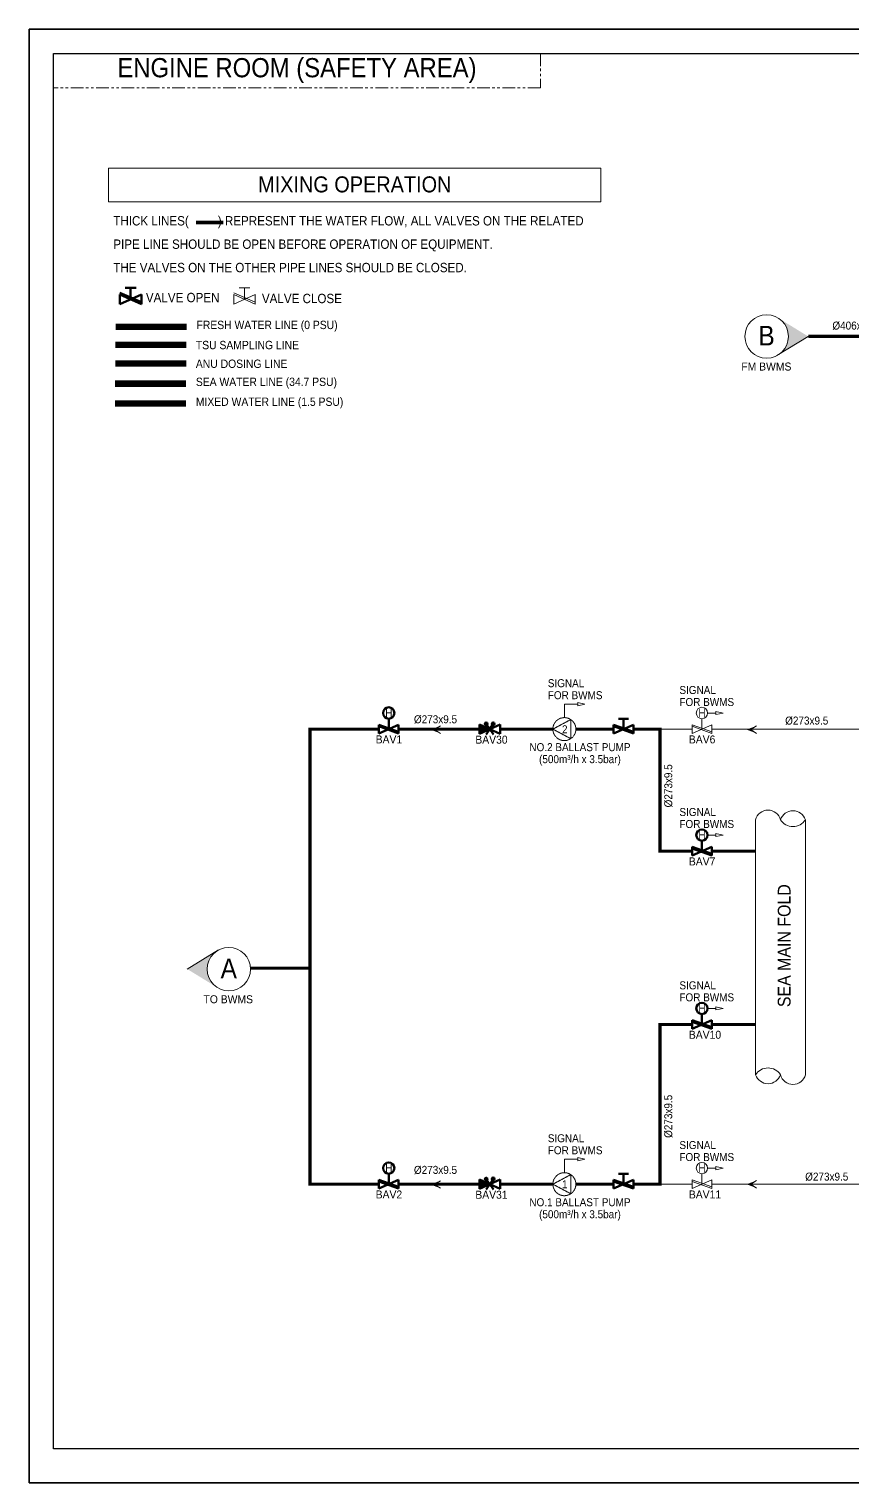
# Model space of a CAD drawing. Extents: x -553847 to 4496999, y 514150 to 878882.
# Drawn here: x 4295572 to 4321324, y 617915 to 663343 of the extents above; entities that cross this region are included whole.
import ezdxf

# ---------------------------------------------------------------- set-up
doc = ezdxf.new("R2010")
doc.units = 0
doc.header["$LTSCALE"] = 25
doc.header["$MEASUREMENT"] = 0
for name, pattern in [('DASHED', [0.75, 0.5, -0.25]), ('DASHED2', [0.375, 0.25, -0.125]), ('PHANTOM2', [31.75, 15.875, -3.175, 3.175, -3.175, 3.175, -3.175])]:
    doc.linetypes.add(name, pattern=pattern)
doc.layers.get('0').update_dxf_attribs({"linetype": 'CONTINUOUS', "lineweight": 9})
doc.layers.add('0.1 Defpoints', color=7, linetype='CONTINUOUS', plot=False)
doc.layers.add('0.2 Dwg sheet', color=7, linetype='CONTINUOUS')
doc.layers.add('0.3 Text', color=7, linetype='CONTINUOUS')
for name, color, linetype, lineweight in [('1.1 Y_Pipe', 7, 'CONTINUOUS', 13), ('1.2 Y_Equip', 7, 'DASHED', 15), ('1.7 Signal', 6, 'ZIGZAG', 9), ('1.9 Arrow', 1, 'CONTINUOUS', 9)]:
    doc.layers.add(name, color=color, linetype=linetype, lineweight=lineweight)
doc.layers.add('2.1 Valve open', color=7, linetype='CONTINUOUS', lineweight=50, true_color=0x1b21e4)
for name, color, linetype, true_color in [('2.2 Ballast water line', 7, 'CONTINUOUS', 0x1b21e4), ('2.3 TSU sampling line', 7, 'DASHED2', 0xf4541a), ('2.4 ANU dosing line', 7, 'DASHED2', 0xff29ff)]:
    doc.layers.add(name, color=color, linetype=linetype, true_color=true_color)
doc.styles.get("Standard").update_dxf_attribs({"font": '', "width": 0.95, "height": 250})
doc.styles.get('Standard').set_extended_font_data('Gulim')
doc.linetypes.add('ZIGZAG', pattern='A,0.0001,-0.2,[131,ltypeshp.shx,S=0.2,R=0,X=-0.2,Y=0],-0.4,[131,ltypeshp.shx,S=0.2,R=180,X=0.2,Y=0],-0.2', length=0.8001)

# ---------------------------------------------------------------- blocks, each defined once
blk = doc.blocks.new('양식 51-Q-02-08')
at = {"layer": '0.1 Defpoints'}
blk.add_lwpolyline([(-2677005, 1033560), (-2613196, 1033560), (-2613196, 988132), (-2677005, 988132)], close=True, dxfattribs=at)
at = {"layer": '0.2 Dwg sheet'}
blk.add_lwpolyline([(-2613953, 989196), (-2676245, 989196), (-2676245, 1032800), (-2613953, 1032800)], close=True, dxfattribs=at)

msp = doc.modelspace()

# ---------------------------------------------------------------- hatches: boundary and pattern name
at = {"layer": '1.1 Y_Pipe', "linetype": 'Continuous', "ltscale": 30}
h = msp.add_hatch(dxfattribs=at)
h.set_pattern_fill('ANSI31', color=256, scale=1.072502)
h.set_pattern_definition([(45, (4248202.53085, 301852.05704), (-0.094796635586, 0.094796635586), [])])
h.paths.add_polyline_path([(4319014, 653182, 0.5309324), (4319001.1, 654306.5), (4319925, 653739.9)])
at = {"layer": '1.1 Y_Pipe'}
for points in [[(4309646.6, 641613.3), (4309972.6, 641468.6), (4309646.6, 641323.9)], [(4309646.6, 627393.7), (4309972.6, 627249), (4309646.6, 627104.2)]]:
    msp.add_hatch(color=256, dxfattribs=at).paths.add_polyline_path(points)
at = {"layer": '1.1 Y_Pipe', "linetype": 'Continuous', "ltscale": 30}
h = msp.add_hatch(dxfattribs=at)
h.set_pattern_fill('ANSI31', color=256, scale=1.072502, angle=-180)
h.set_pattern_definition([(225, (4372241.4973, 985857.05164), (0.094796635586, -0.094796635586), [])])
h.paths.add_polyline_path([(4301430, 634527.1, 0.5309324), (4301442.9, 633402.6), (4300519, 633969.2)])
at = {"layer": '1.9 Arrow'}
h = msp.add_hatch(color=256, dxfattribs=at)
h.paths.add_polyline_path([(4308117.6, 641453.9), (4308245.2, 641453.9), (4308428.6, 641571.4)])
h.paths.add_polyline_path([(4308117.6, 641453.9), (4308428.6, 641336.5), (4308245.2, 641453.9)])
h = msp.add_hatch(color=256, dxfattribs=at)
h.paths.add_polyline_path([(4318001.6, 641453.9), (4318129.2, 641453.9), (4318312.5, 641571.4)])
h.paths.add_polyline_path([(4318001.6, 641453.9), (4318312.5, 641336.5), (4318129.2, 641453.9)])
h = msp.add_hatch(color=256, dxfattribs=at)
h.paths.add_polyline_path([(4318001.6, 627247.1), (4318129.2, 627247.1), (4318312.5, 627364.6)])
h.paths.add_polyline_path([(4318001.6, 627247.1), (4318312.5, 627129.7), (4318129.2, 627247.1)])
h = msp.add_hatch(color=256, dxfattribs=at)
h.paths.add_polyline_path([(4308117.6, 627240), (4308245.2, 627240), (4308428.6, 627357.5)])
h.paths.add_polyline_path([(4308117.6, 627240), (4308428.6, 627122.6), (4308245.2, 627240)])
at = {"layer": '2.1 Valve open'}
for points in [[(4309646.6, 641613.3), (4309972.6, 641468.6), (4309646.6, 641323.9)], [(4309646.6, 627393.7), (4309972.6, 627249), (4309646.6, 627104.2)]]:
    msp.add_hatch(color=256, dxfattribs=at).paths.add_polyline_path(points)

# ---------------------------------------------------------------- linework, layer by layer
at = {"ltscale": 30}
msp.add_lwpolyline([(4298057.3, 658993), (4313448.1, 658993), (4313448.1, 657943.2), (4298057.3, 657943.2)], close=True, dxfattribs=at)
at = {"layer": '0.1 Defpoints', "color": 4, "linetype": 'ByBlock'}
msp.add_lwpolyline([(4295572.2, 617914.9), (4359381.2, 617914.9), (4359381.2, 663342.8), (4295572.2, 663342.8)], close=True, dxfattribs=at)
at = {"layer": '0.3 Text', "linetype": 'Continuous', "ltscale": 30}
for p, q in [((4309646.6, 641613.3), (4309646.6, 641323.9)), ((4309646.6, 627393.7), (4309646.6, 627104.2))]:
    msp.add_line(p, q, dxfattribs=at)
at = {"layer": '1.1 Y_Pipe', "color": 0}
for p, q in [((4301968.4, 655105.9), (4302643, 654806.3)), ((4302137.1, 655253.6), (4302474.4, 655253.6)), ((4302305.7, 654898.3), (4302305.7, 655253.6)), ((4301968.4, 654748.5), (4301968.4, 655048)), ((4301968.4, 655048), (4302643, 654748.5)), ((4302643, 655048), (4301968.4, 654748.5)), ((4302643, 654748.5), (4302643, 655048))]:
    msp.add_line(p, q, dxfattribs=at)
at = {"layer": '1.1 Y_Pipe', "linetype": 'Continuous', "ltscale": 30}
for p, q in [((4319925, 653739.9), (4318948.5, 653141.9)), ((4309646.6, 641468.6), (4307124.5, 641468.6)), ((4310298.7, 641468.6), (4311944.9, 641468.6)), ((4312663.3, 641468.6), (4313620.4, 641468.6)), ((4313620.4, 641468.6), (4313843.3, 641468.6)), ((4300519, 633969.2), (4301495.6, 634567.2)), ((4309646.6, 627249), (4307124.5, 627249)), ((4310298.7, 627249), (4311944.9, 627249)), ((4312663.3, 627249), (4313620.4, 627249)), ((4313620.4, 627249), (4313843.3, 627249))]:
    msp.add_line(p, q, dxfattribs=at)
at = {"layer": '1.1 Y_Pipe', "linetype": 'Continuous', "ltscale": 100}
for p, q in [((4319925, 653739.9), (4323818.8, 653739.9)), ((4306505.1, 641468.6), (4304356.4, 641468.6)), ((4304356.4, 641468.6), (4304356.4, 627249)), ((4314462.7, 641468.6), (4315294.7, 641468.6)), ((4315294.7, 637655.7), (4315294.7, 641468.6)), ((4316294.7, 641468.6), (4315294.7, 641468.6)), ((4339345.7, 641468.6), (4316914.1, 641468.6)), ((4318280.1, 638637.5), (4318280.1, 630667.8)), ((4319838.6, 638637.5), (4319838.6, 630667.8)), ((4316294.7, 637655.7), (4315294.7, 637655.7)), ((4318280.1, 637655.7), (4316914.1, 637655.7)), ((4304356.4, 633998.5), (4302494.8, 633998.5)), ((4315294.7, 632239.6), (4315294.7, 627249)), ((4316294.7, 632239.6), (4315294.7, 632239.6)), ((4318280.1, 632239.6), (4316914.1, 632239.6)), ((4306505.1, 627249), (4304356.4, 627249)), ((4314462.7, 627249), (4315294.7, 627249)), ((4316294.7, 627249), (4315294.7, 627249)), ((4340208.6, 627249), (4316914.1, 627249))]:
    msp.add_line(p, q, dxfattribs=at)
at = {"layer": '1.1 Y_Pipe'}
for p, q in [((4306505.1, 641331.1), (4306505.1, 641606.1)), ((4307124.5, 641606.1), (4306505.1, 641331.1)), ((4306505.1, 641606.1), (4307124.5, 641384.2)), ((4306505.1, 641556.6), (4307124.5, 641331.1)), ((4306814.8, 641468.6), (4306814.8, 641794.8)), ((4307124.5, 641331.1), (4307124.5, 641606.1)), ((4310298.7, 641613.3), (4309646.6, 641323.9)), ((4309646.6, 641613.3), (4310298.7, 641323.9)), ((4309861.4, 641673.9), (4309818.2, 641629)), ((4309877.1, 641670.2), (4309822.5, 641613.5)), ((4309888.8, 641662.3), (4309830.9, 641602.1)), ((4309897.1, 641650.9), (4309842.5, 641594.2)), ((4309901.4, 641635.4), (4309858.2, 641590.5)), ((4309972.6, 641468.6), (4309859.8, 641305)), ((4309972.6, 641468.6), (4309883.5, 641597.8)), ((4309972.6, 641468.6), (4310061.8, 641597.8)), ((4309972.6, 641468.6), (4310085.5, 641305)), ((4310080.7, 641677.5), (4310037.5, 641632.6)), ((4310096.4, 641673.8), (4310041.8, 641617.1)), ((4310108, 641665.9), (4310050.1, 641605.7)), ((4310116.4, 641654.5), (4310061.8, 641597.8)), ((4310120.7, 641639), (4310077.5, 641594.1)), ((4310298.7, 641323.9), (4310298.7, 641613.3)), ((4313843.3, 641331.1), (4313843.3, 641606.1)), ((4314462.7, 641606.1), (4313843.3, 641331.1)), ((4313843.3, 641606.1), (4314462.7, 641384.2)), ((4313843.3, 641556.6), (4314462.7, 641331.1)), ((4313998.2, 641794.8), (4314307.9, 641794.8)), ((4314153, 641468.6), (4314153, 641794.8)), ((4314462.7, 641331.1), (4314462.7, 641606.1)), ((4316294.7, 641331.1), (4316294.7, 641606.1)), ((4316914.1, 641606.1), (4316294.7, 641331.1)), ((4316294.7, 641606.1), (4316914.1, 641384.2)), ((4316294.7, 641556.6), (4316914.1, 641331.1)), ((4316604.4, 641468.6), (4316604.4, 641794.8)), ((4316914.1, 641331.1), (4316914.1, 641606.1)), ((4316604.4, 637655.7), (4316604.4, 637981.9)), ((4316294.7, 637518.2), (4316294.7, 637793.2)), ((4316914.1, 637793.2), (4316294.7, 637518.2)), ((4316294.7, 637793.2), (4316914.1, 637571.3)), ((4316294.7, 637743.7), (4316914.1, 637518.2)), ((4316914.1, 637518.2), (4316914.1, 637793.2)), ((4316294.7, 632102.1), (4316294.7, 632377.1)), ((4316914.1, 632377.1), (4316294.7, 632102.1)), ((4316294.7, 632377.1), (4316914.1, 632155.2)), ((4316604.4, 632239.6), (4316604.4, 632565.8)), ((4316914.1, 632102.1), (4316914.1, 632377.1)), ((4316294.7, 632327.6), (4316914.1, 632102.1)), ((4306505.1, 627111.5), (4306505.1, 627386.5)), ((4307124.5, 627386.5), (4306505.1, 627111.5)), ((4306505.1, 627386.5), (4307124.5, 627164.6)), ((4306814.8, 627249), (4306814.8, 627575.2)), ((4307124.5, 627111.5), (4307124.5, 627386.5)), ((4310298.7, 627393.7), (4309646.6, 627104.2)), ((4309646.6, 627393.7), (4310298.7, 627104.2)), ((4309861.4, 627454.3), (4309818.2, 627409.4)), ((4309877.1, 627450.5), (4309822.5, 627393.8)), ((4309888.8, 627442.6), (4309830.9, 627382.5)), ((4309897.1, 627431.3), (4309842.5, 627374.6)), ((4309901.4, 627415.7), (4309858.2, 627370.8)), ((4309972.6, 627249), (4309883.5, 627378.2)), ((4309972.6, 627249), (4310061.8, 627378.2)), ((4310080.7, 627457.9), (4310037.5, 627413)), ((4310096.4, 627454.1), (4310041.8, 627397.4)), ((4310108, 627446.2), (4310050.1, 627386.1)), ((4310116.4, 627434.9), (4310061.8, 627378.2)), ((4310120.7, 627419.4), (4310077.5, 627374.4)), ((4310298.7, 627104.2), (4310298.7, 627393.7)), ((4313843.3, 627111.5), (4313843.3, 627386.5)), ((4314462.7, 627386.5), (4313843.3, 627111.5)), ((4313843.3, 627386.5), (4314462.7, 627164.6)), ((4313998.2, 627575.2), (4314307.9, 627575.2)), ((4314153, 627249), (4314153, 627575.2)), ((4314462.7, 627111.5), (4314462.7, 627386.5)), ((4316294.7, 627111.5), (4316294.7, 627386.5)), ((4316914.1, 627386.5), (4316294.7, 627111.5)), ((4316294.7, 627386.5), (4316914.1, 627164.6)), ((4316604.4, 627249), (4316604.4, 627575.2)), ((4316914.1, 627111.5), (4316914.1, 627386.5)), ((4306505.1, 627336.9), (4307124.5, 627111.5)), ((4309972.6, 627249), (4309859.8, 627085.4)), ((4309972.6, 627249), (4310085.5, 627085.4)), ((4313843.3, 627336.9), (4314462.7, 627111.5)), ((4316294.7, 627336.9), (4316914.1, 627111.5))]:
    msp.add_line(p, q, dxfattribs=at)
at = {"layer": '1.1 Y_Pipe', "color": 1, "linetype": 'PHANTOM2'}
msp.add_lwpolyline([(4296331.9, 662583.1), (4311558.1, 662583.1), (4311558.1, 661509), (4296331.9, 661509)], close=True, dxfattribs=at)
at = {"layer": '1.1 Y_Pipe', "linetype": 'Continuous', "ltscale": 30}
for centre, radius in [((4318627.3, 653739.9), 678.8), ((4306814.8, 641972.4), 177.6), ((4316604.4, 641972.4), 177.6), ((4316604.4, 638159.5), 177.6), ((4301816.7, 633969.2), 678.8), ((4316604.4, 632743.4), 177.6), ((4306814.8, 627752.8), 177.6), ((4316604.4, 627752.8), 177.6)]:
    msp.add_circle(centre, radius, dxfattribs=at)
at = {"layer": '1.1 Y_Pipe'}
for centre in [(4309859.8, 641632.2), (4310079.1, 641635.8), (4309859.8, 627412.5), (4310079.1, 627416.2)]:
    msp.add_circle(centre, 41.7, dxfattribs=at)
at = {"layer": '1.1 Y_Pipe', "linetype": 'Continuous', "ltscale": 100}
for centre, radius, start, end in [((4318669.7, 638534.1), 403.1, 14.85889, 165.14111), ((4319449, 638503.6), 412, 18.96499, 161.03501), ((4319449, 638886.5), 462.4, 212.57829, 327.42171), ((4318669.7, 630418.8), 462.4, 32.57829, 147.42171), ((4318669.7, 630801.7), 412, 198.96499, 341.03501), ((4319449, 630771.2), 403.1, 194.85889, 345.14111)]:
    msp.add_arc(centre, radius, start, end, dxfattribs=at)
at = {"layer": '1.2 Y_Equip'}
for p, q in [((4312503.3, 641767.6), (4311944.9, 641468.6)), ((4311944.9, 641468.6), (4312503.3, 641169.6)), ((4312503.3, 641169.6), (4312503.3, 641767.6)), ((4312503.3, 627548), (4311944.9, 627249)), ((4312503.3, 626950), (4312503.3, 627548)), ((4311944.9, 627249), (4312503.3, 626950))]:
    msp.add_line(p, q, dxfattribs=at)
for centre in [(4312304.1, 641468.6), (4312304.1, 627249)]:
    msp.add_circle(centre, 359.2, dxfattribs=at)
at = {"layer": '1.7 Signal', "linetype": 'ZIGZAG', "ltscale": 10}
for p, q in [((4312304.1, 641827.4), (4312304.1, 642251.2)), ((4312304.1, 642251.2), (4312721, 642251.2)), ((4316782.1, 641972.4), (4317038.3, 641972.4)), ((4316782.1, 638159.5), (4317038.3, 638159.5)), ((4316782.1, 632743.4), (4317038.3, 632743.4)), ((4312304.1, 627607.8), (4312304.1, 628031.6)), ((4312304.1, 628031.6), (4312721, 628031.6)), ((4316782.1, 627752.8), (4317038.3, 627752.8))]:
    msp.add_line(p, q, dxfattribs=at)
at = {"layer": '1.9 Arrow'}
for p, q in [((4312721, 642301.3), (4312721, 642201.1)), ((4312948, 642251.2), (4312721, 642301.3)), ((4312721, 642201.1), (4312948, 642251.2)), ((4317038.3, 642022.5), (4317038.3, 641922.3)), ((4317265.4, 641972.4), (4317038.3, 642022.5)), ((4317038.3, 641922.3), (4317265.4, 641972.4)), ((4308428.6, 641571.4), (4308245.2, 641453.9)), ((4308428.6, 641336.5), (4308245.2, 641453.9)), ((4318312.5, 641571.4), (4318129.2, 641453.9)), ((4318312.5, 641336.5), (4318129.2, 641453.9)), ((4317038.3, 638209.6), (4317038.3, 638109.5)), ((4317265.4, 638159.5), (4317038.3, 638209.6)), ((4317038.3, 638109.5), (4317265.4, 638159.5)), ((4317038.3, 632793.5), (4317038.3, 632693.3)), ((4317265.4, 632743.4), (4317038.3, 632793.5)), ((4317038.3, 632693.3), (4317265.4, 632743.4)), ((4312721, 628081.6), (4312721, 627981.5)), ((4312948, 628031.6), (4312721, 628081.6)), ((4312721, 627981.5), (4312948, 628031.6)), ((4317038.3, 627802.9), (4317038.3, 627702.7)), ((4317265.4, 627752.8), (4317038.3, 627802.9)), ((4317038.3, 627702.7), (4317265.4, 627752.8)), ((4318312.5, 627364.6), (4318129.2, 627247.1)), ((4308428.6, 627357.5), (4308245.2, 627240)), ((4308428.6, 627122.6), (4308245.2, 627240)), ((4318312.5, 627129.7), (4318129.2, 627247.1))]:
    msp.add_line(p, q, dxfattribs=at)
at = {"layer": '2.1 Valve open'}
for p, q in [((4298410.2, 655105.9), (4299084.8, 654806.3)), ((4298578.8, 655253.6), (4298916.2, 655253.6)), ((4298747.5, 654898.3), (4298747.5, 655253.6)), ((4298410.2, 655048), (4299084.8, 654748.5)), ((4299084.8, 655048), (4298410.2, 654748.5)), ((4298410.2, 655048), (4298410.2, 654748.5)), ((4299084.8, 654748.5), (4299084.8, 655048)), ((4306505.1, 641331.1), (4306505.1, 641606.1)), ((4307124.5, 641606.1), (4306505.1, 641331.1)), ((4306505.1, 641606.1), (4307124.5, 641384.2)), ((4306505.1, 641556.6), (4307124.5, 641331.1)), ((4306814.8, 641468.6), (4306814.8, 641794.8)), ((4307124.5, 641331.1), (4307124.5, 641606.1)), ((4310298.7, 641613.3), (4309646.6, 641323.9)), ((4309646.6, 641613.3), (4310298.7, 641323.9)), ((4309646.6, 641613.3), (4309646.6, 641323.9)), ((4309861.4, 641673.9), (4309818.2, 641629)), ((4309877.1, 641670.2), (4309822.5, 641613.5)), ((4309888.8, 641662.3), (4309830.9, 641602.1)), ((4309897.1, 641650.9), (4309842.5, 641594.2)), ((4309901.4, 641635.4), (4309858.2, 641590.5)), ((4309972.6, 641468.6), (4309859.8, 641305)), ((4309972.6, 641468.6), (4309883.5, 641597.8)), ((4309972.6, 641468.6), (4310061.8, 641597.8)), ((4309972.6, 641468.6), (4310085.5, 641305)), ((4310080.7, 641677.5), (4310037.5, 641632.6)), ((4310096.4, 641673.8), (4310041.8, 641617.1)), ((4310108, 641665.9), (4310050.1, 641605.7)), ((4310116.4, 641654.5), (4310061.8, 641597.8)), ((4310120.7, 641639), (4310077.5, 641594.1)), ((4310298.7, 641323.9), (4310298.7, 641613.3)), ((4313843.3, 641331.1), (4313843.3, 641606.1)), ((4314462.7, 641606.1), (4313843.3, 641331.1)), ((4313843.3, 641606.1), (4314462.7, 641384.2)), ((4313843.3, 641556.6), (4314462.7, 641331.1)), ((4313998.2, 641794.8), (4314307.9, 641794.8)), ((4314153, 641468.6), (4314153, 641794.8)), ((4314462.7, 641331.1), (4314462.7, 641606.1)), ((4316604.4, 637655.7), (4316604.4, 637981.9)), ((4316294.7, 637518.2), (4316294.7, 637793.2)), ((4316914.1, 637793.2), (4316294.7, 637518.2)), ((4316294.7, 637793.2), (4316914.1, 637571.3)), ((4316294.7, 637743.7), (4316914.1, 637518.2)), ((4316914.1, 637518.2), (4316914.1, 637793.2)), ((4316294.7, 632102.1), (4316294.7, 632377.1)), ((4316914.1, 632377.1), (4316294.7, 632102.1)), ((4316294.7, 632377.1), (4316914.1, 632155.2)), ((4316604.4, 632239.6), (4316604.4, 632565.8)), ((4316914.1, 632102.1), (4316914.1, 632377.1)), ((4316294.7, 632327.6), (4316914.1, 632102.1)), ((4306505.1, 627111.5), (4306505.1, 627386.5)), ((4307124.5, 627386.5), (4306505.1, 627111.5)), ((4306505.1, 627386.5), (4307124.5, 627164.6)), ((4306814.8, 627249), (4306814.8, 627575.2)), ((4307124.5, 627111.5), (4307124.5, 627386.5)), ((4310298.7, 627393.7), (4309646.6, 627104.2)), ((4309646.6, 627393.7), (4310298.7, 627104.2)), ((4309646.6, 627393.7), (4309646.6, 627104.2)), ((4309861.4, 627454.3), (4309818.2, 627409.4)), ((4309877.1, 627450.5), (4309822.5, 627393.8)), ((4309888.8, 627442.6), (4309830.9, 627382.5)), ((4309897.1, 627431.3), (4309842.5, 627374.6)), ((4309901.4, 627415.7), (4309858.2, 627370.8)), ((4309972.6, 627249), (4309883.5, 627378.2)), ((4309972.6, 627249), (4310061.8, 627378.2)), ((4310080.7, 627457.9), (4310037.5, 627413)), ((4310096.4, 627454.1), (4310041.8, 627397.4)), ((4310108, 627446.2), (4310050.1, 627386.1)), ((4310116.4, 627434.9), (4310061.8, 627378.2)), ((4310120.7, 627419.4), (4310077.5, 627374.4)), ((4310298.7, 627104.2), (4310298.7, 627393.7)), ((4313843.3, 627111.5), (4313843.3, 627386.5)), ((4314462.7, 627386.5), (4313843.3, 627111.5)), ((4313843.3, 627386.5), (4314462.7, 627164.6)), ((4313998.2, 627575.2), (4314307.9, 627575.2)), ((4314153, 627249), (4314153, 627575.2)), ((4314462.7, 627111.5), (4314462.7, 627386.5)), ((4306505.1, 627336.9), (4307124.5, 627111.5)), ((4309972.6, 627249), (4309859.8, 627085.4)), ((4309972.6, 627249), (4310085.5, 627085.4)), ((4313843.3, 627336.9), (4314462.7, 627111.5))]:
    msp.add_line(p, q, dxfattribs=at)
for centre, radius in [((4306814.8, 641972.4), 177.6), ((4309859.8, 641632.2), 41.7), ((4310079.1, 641635.8), 41.7), ((4316604.4, 638159.5), 177.6), ((4316604.4, 632743.4), 177.6), ((4306814.8, 627752.8), 177.6), ((4309859.8, 627412.5), 41.7), ((4310079.1, 627416.2), 41.7)]:
    msp.add_circle(centre, radius, dxfattribs=at)
at = {"layer": '2.2 Ballast water line', "const_width": 108}
msp.add_lwpolyline([(4300792.6, 657298.2), (4301649.2, 657298.2)], dxfattribs=at)
at = {"layer": '2.2 Ballast water line', "linetype": 'ByBlock', "ltscale": 30, "const_width": 200, "elevation": 0}
msp.add_lwpolyline([(4298278.4, 654041.4), (4300502.2, 654041.4)], dxfattribs=at)
at = {"layer": '2.2 Ballast water line', "color": 41, "linetype": 'Continuous', "lineweight": -3, "ltscale": 100, "true_color": 0xf4ee51, "const_width": 100}
msp.add_lwpolyline([(4323291.7, 650673.5), (4323291.7, 653739.9), (4319925, 653739.9)], dxfattribs=at)
at = {"layer": '2.2 Ballast water line', "color": 85, "linetype": 'ByBlock', "ltscale": 30, "true_color": 0x58ba48, "const_width": 200, "elevation": 0}
msp.add_lwpolyline([(4298258.4, 652262.6), (4300482.2, 652262.6)], dxfattribs=at)
at = {"layer": '2.2 Ballast water line', "color": 41, "linetype": 'ByBlock', "ltscale": 30, "true_color": 0xf4ee51, "const_width": 200, "elevation": 0}
msp.add_lwpolyline([(4298258.4, 651641.4), (4300482.2, 651641.4)], dxfattribs=at)
at = {"layer": '2.2 Ballast water line', "linetype": 'Continuous', "lineweight": -3, "ltscale": 100, "const_width": 100}
for points in [[(4306505.1, 641468.6), (4304356.4, 641468.6), (4304356.4, 633998.5), (4302494.8, 633998.5)], [(4309646.6, 641468.6), (4307124.5, 641468.6)], [(4311944.9, 641468.6), (4310298.7, 641468.6)], [(4313843.3, 641468.6), (4312663.3, 641468.6)], [(4316294.7, 637655.7), (4315294.7, 637655.7), (4315294.7, 641468.6), (4314462.7, 641468.6)], [(4318280.1, 637655.7), (4316914.1, 637655.7)], [(4306505.1, 627249), (4304356.4, 627249), (4304356.4, 633998.5)], [(4316294.7, 632239.6), (4315294.7, 632239.6), (4315294.7, 627249), (4314462.7, 627249)], [(4318280.1, 632239.6), (4316914.1, 632239.6)], [(4309646.6, 627249), (4307124.5, 627249)], [(4311944.9, 627249), (4310298.7, 627249)], [(4313843.3, 627249), (4312663.3, 627249)]]:
    msp.add_lwpolyline(points, dxfattribs=at)
at = {"layer": '2.3 TSU sampling line', "linetype": 'ByBlock', "ltscale": 30, "const_width": 200, "elevation": 0}
msp.add_lwpolyline([(4298267.3, 653474.6), (4300491.1, 653474.6)], dxfattribs=at)
at = {"layer": '2.4 ANU dosing line', "color": 6, "linetype": 'ByBlock', "ltscale": 30, "true_color": 0xff29ff, "const_width": 200, "elevation": 0}
msp.add_lwpolyline([(4298267.3, 652889.6), (4300491.1, 652889.6)], dxfattribs=at)

# ---------------------------------------------------------------- block references
at = {"color": 217, "linetype": 'Continuous', "true_color": 0x93278f}
msp.add_blockref('양식 51-Q-02-08', (6972577.2, -370217.2), dxfattribs=at)

# ---------------------------------------------------------------- texts
at = {"linetype": 'Continuous', "width": 0.95}
for s, p in [('FRESH WATER LINE (0 PSU)', (4300805.6, 653968.7, 0)), ('TSU SAMPLING LINE', (4300785.1, 653339.9, 0)), ('ANU DOSING LINE', (4300785.7, 652754.9, 0)), ('SEA WATER LINE (34.7 PSU)', (4300785.6, 652190, 0)), ('MIXED WATER LINE (1.5 PSU)', (4300785.6, 651568.7, 0))]:
    msp.add_text(s, height=260.744, dxfattribs=at).set_placement(p)
at = {"color": 0, "char_height": 292.032, "line_spacing_factor": 0.9}
for s, insert, width, attachment_point in [('\\pxsm1.5,ql;THICK LINES(         ) REPRESENT THE WATER FLOW, ALL VALVES ON THE RELATED \\PPIPE LINE SHOULD BE OPEN BEFORE OPERATION OF EQUIPMENT.\\PTHE VALVES ON THE OTHER PIPE LINES SHOULD BE CLOSED.', (4298205.3, 657498.3), 17668.88, 1), ('\\pxqc;VALVE OPEN ', (4300373.7, 654952), 2488.336, 5), ('\\pxqc;VALVE CLOSE', (4304100.7, 654922.7), 2488.336, 5)]:
    msp.add_mtext(s, dxfattribs=dict(at, insert=insert, width=width, attachment_point=attachment_point))
at = {"layer": '0.3 Text'}
for s, width, p in [('Ø406x9.5', 0.95, (4320681.5, 653952.9)), ('FM BWMS', 0.99, (4317835.4, 652673.4)), ('Ø273x9.5', 0.95, (4307602.5, 641651.3)), ('Ø273x9.5', 0.95, (4319206.1, 641610.5)), ('BAV1', 0.99, (4306406.1, 641022.3)), ('BAV30', 0.99, (4309521.2, 641014.4)), ('BAV6', 0.99, (4316195.8, 641022.3)), ('BAV7', 0.99, (4316195.8, 637209.4)), ('TO BWMS', 0.99, (4301024.8, 632902.7)), ('BAV10', 0.99, (4316195.8, 631793.3)), ('Ø273x9.5', 0.95, (4307602.5, 627571)), ('Ø273x9.5', 0.95, (4319831.9, 627361.2)), ('BAV2', 0.99, (4306406.1, 626802.7)), ('BAV31', 0.99, (4309521.2, 626794.8)), ('BAV11', 0.99, (4316195.8, 626802.7))]:
    msp.add_text(s, height=250, dxfattribs=dict(at, width=width)).set_placement(p)
at = {"layer": '0.3 Text', "width": 0.95}
for p in [(4315676.4, 639022.8), (4315676.4, 628695.2)]:
    msp.add_text('Ø273x9.5', height=250, rotation=90, dxfattribs=at).set_placement(p)
at = {"layer": '0.3 Text', "attachment_point": 5, "line_spacing_factor": 0.9}
for s, insert, char_height, width in [('ENGINE ROOM (SAFETY AREA)', (4303945, 662046), 600, 15226.206), ('NO.2 BALLAST PUMP\\P(500m³/h x 3.5bar)', (4312791.1, 640679.9), 250, 3464.914), ('NO.1 BALLAST PUMP\\P(500m³/h x 3.5bar)', (4312791.1, 626460.2), 250, 3464.914)]:
    msp.add_mtext(s, dxfattribs=dict(at, insert=insert, char_height=char_height, width=width))
at = {"layer": '0.3 Text', "color": 3, "char_height": 250, "width": 3089.316, "attachment_point": 5, "line_spacing_factor": 0.9}
for insert in [(4313331.4, 642714.7), (4317445.2, 642502.6), (4317445.2, 638689.8), (4317445.2, 633273.6), (4313331.4, 628495), (4317445.2, 628283)]:
    msp.add_mtext('\\pxql;SIGNAL\\PFOR BWMS', dxfattribs=dict(at, insert=insert))
at = {"layer": '0.3 Text', "insert": (4319176.8, 634702.4), "char_height": 400, "width": 8247.999, "attachment_point": 5, "rotation": 90, "line_spacing_factor": 0.9}
msp.add_mtext('SEA MAIN FOLD', dxfattribs=at)
at = {"layer": '1.1 Y_Pipe', "linetype": 'Continuous', "ltscale": 30, "width": 0.95}
for s, p in [('B', (4318371.1, 653456.2)), ('A', (4301560.4, 633685.5))]:
    msp.add_text(s, height=612.9, dxfattribs=at).set_placement(p)
at = {"layer": '1.1 Y_Pipe', "color": 255, "char_height": 250, "width": 3464.914, "attachment_point": 5, "line_spacing_factor": 0.9}
for s, insert in [('{\\C256;H}', (4306816.6, 641973.1)), ('{\\C256;H}', (4316606.3, 641973.1)), ('{\\C256;2}', (4312317, 641464.1)), ('{\\C256;H}', (4316606.3, 638160.2)), ('{\\C256;H}', (4316606.3, 632744)), ('{\\C256;H}', (4306816.6, 627753.4)), ('{\\C256;H}', (4316606.3, 627753.4)), ('{\\C256;1}', (4312317, 627244.5))]:
    msp.add_mtext(s, dxfattribs=dict(at, insert=insert))
at = {"layer": '2.1 Valve open', "char_height": 250, "width": 3464.914, "attachment_point": 5, "line_spacing_factor": 0.9}
for insert in [(4306816.6, 641973.1), (4316606.3, 638160.2), (4316606.3, 632744), (4306816.6, 627753.4)]:
    msp.add_mtext('{\\C256;H}', dxfattribs=dict(at, insert=insert))
at = {"layer": '2.2 Ballast water line', "insert": (4305752.7, 658486.7), "char_height": 500, "width": 15390.85, "attachment_point": 5, "line_spacing_factor": 0.9}
msp.add_mtext('\\pxqc;MIXING OPERATION', dxfattribs=at)

doc.saveas('drawing.dxf')
